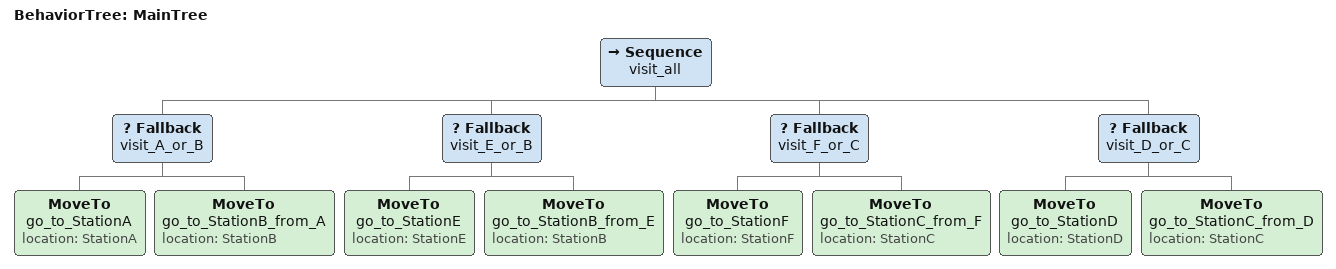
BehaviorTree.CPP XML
<root BTCPP_format="4">
    <BehaviorTree ID="MainTree">
        <Sequence name="visit_all">
            <Fallback name="visit_A_or_B">
                <MoveTo name="go_to_StationA" location="StationA"/>
                <MoveTo name="go_to_StationB_from_A" location="StationB"/>
            </Fallback>
            <Fallback name="visit_E_or_B">
                <MoveTo name="go_to_StationE" location="StationE"/>
                <MoveTo name="go_to_StationB_from_E" location="StationB"/>
            </Fallback>
            <Fallback name="visit_F_or_C">
                <MoveTo name="go_to_StationF" location="StationF"/>
                <MoveTo name="go_to_StationC_from_F" location="StationC"/>
            </Fallback>
            <Fallback name="visit_D_or_C">
                <MoveTo name="go_to_StationD" location="StationD"/>
                <MoveTo name="go_to_StationC_from_D" location="StationC"/>
            </Fallback>
        </Sequence>
    </BehaviorTree>
</root>
